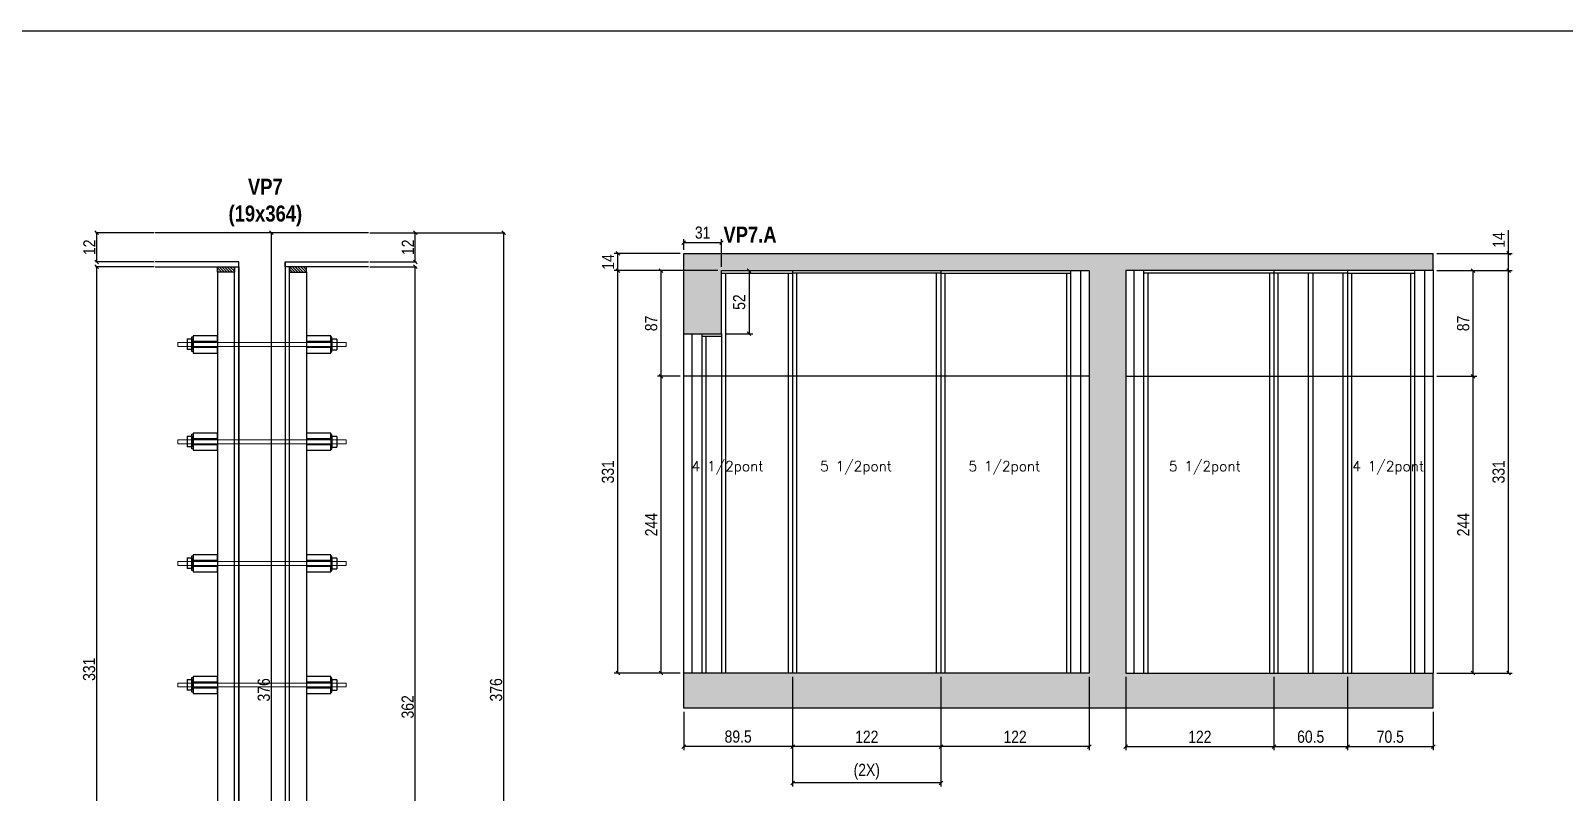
# Model space of a CAD drawing. Extents: x 142292 to 147556, y 149363 to 152785.
# Drawn here: x 144400 to 145662, y 149983 to 150609 of the extents above; entities that cross this region are included whole.
import ezdxf

# ---------------------------------------------------------------- set-up
doc = ezdxf.new("R2010")
doc.units = 0
doc.layers.get('0').update_dxf_attribs({"linetype": 'CONTINUOUS'})
doc.layers.get('DEFPOINTS').update_dxf_attribs({"linetype": 'CONTINUOUS'})
for name, color, linetype in [('1HACHURA MADEIRAS', 1, 'CONTINUOUS'), ('COTA', 241, 'CONTINUOUS'), ('NOMENCLATURA', 7, 'CONTINUOUS'), ('Painéis', 200, 'CONTINUOUS'), ('PONTALETE', 7, 'CONTINUOUS'), ('presilha', 1, 'CONTINUOUS'), ('SARR_2.2x7', 40, 'CONTINUOUS'), ('SARR_3.5x7', 81, 'CONTINUOUS'), ('VIGAS', 3, 'CONTINUOUS')]:
    doc.layers.add(name, color=color, linetype=linetype)
doc.layers.add('CONCRETO', color=251, linetype='CONTINUOUS', lineweight=25)
doc.layers.add('SCO-___-LAJ', color=2, linetype='CONTINUOUS', lineweight=0)
doc.styles.add('COTA TECNICA', font='techl___.ttf', dxfattribs={"height": 10})
doc.styles.add('COTA TECNICA 2X', font='techl___.ttf', dxfattribs={"height": 10})
doc.styles.get("Standard").update_dxf_attribs({"font": 'ROMANS.SHX'})
doc.styles.add('TECNICA', font='techb___.ttf', dxfattribs={"height": 10})
doc.dimstyles.new('PAINEL', dxfattribs={"dimtxt": 10, "dimasz": 3, "dimexe": 3, "dimexo": 3, "dimgap": 3, "dimtad": 1, "dimdec": 1, "dimzin": 12, "dimdsep": 46, "dimtxsty": 'COTA TECNICA', "dimblk1": 'OBLIQUE', "dimblk2": 'OBLIQUE', "dimsah": 1, "dimcen": 0.9, "dimclrd": 4, "dimclre": 4, "dimclrt": 240, "dimadec": 1, "dimazin": 3, "dimtfac": 1, "dimtdec": 1, "dimtmove": 0, "dimatfit": 3, "dimfxl": 1, "dimtolj": 1, "dimtzin": 12, "dimarcsym": 0})
doc.dimstyles.new('SECAO', dxfattribs={"dimscale": 0.333333, "dimtxt": 5, "dimasz": 9, "dimexe": 3, "dimexo": 3, "dimgap": 3, "dimtad": 1, "dimdec": 1, "dimlfac": 0.5, "dimzin": 12, "dimdsep": 46, "dimtxsty": 'COTA TECNICA 2X', "dimblk1": 'OBLIQUE', "dimblk2": 'OBLIQUE', "dimsah": 1, "dimcen": 0.9, "dimclrd": 4, "dimclre": 4, "dimclrt": 240, "dimadec": 1, "dimazin": 3, "dimtfac": 1, "dimtdec": 1, "dimtmove": 0, "dimatfit": 3, "dimfxl": 1, "dimtolj": 1, "dimtzin": 12, "dimarcsym": 0})

# ---------------------------------------------------------------- blocks, each defined once
blk = doc.blocks.new('_Oblique')
at = {"color": 0, "linetype": 'ByBlock', "lineweight": -2}
blk.add_line((-0.5, -0.5), (0.5, 0.5), dxfattribs=at)
blk = doc.blocks.new('*D909')
at = {"layer": 'COTA', "color": 4, "linetype": 'ByBlock', "lineweight": -2, "transparency": 16777216}
for p, q in [((144934.6, 150325.2), (144915.9, 150325.2)), ((144918.9, 150081.2), (144918.9, 150325.2)), ((144934.6, 150081.2), (144915.9, 150081.2))]:
    blk.add_line(p, q, dxfattribs=at)
at = {"layer": 'DEFPOINTS', "color": 0, "linetype": 'ByBlock', "transparency": 16777216}
for p in [(144918.9, 150325.2), (144937.6, 150325.2), (144937.6, 150081.2)]:
    blk.add_point(p, dxfattribs=at)
at = {"layer": 'COTA', "color": 4, "linetype": 'ByBlock', "lineweight": -2, "transparency": 16777216, "xscale": 3, "yscale": 3, "zscale": 3}
for p, rotation in [((144918.9, 150325.2), 90), ((144918.9, 150081.2), 270)]:
    blk.add_blockref('_Oblique', p, dxfattribs=dict(at, rotation=rotation))
at = {"layer": 'COTA', "color": 240, "linetype": 'ByBlock', "transparency": 16777216, "insert": (144910.8, 150203.2), "char_height": 10, "attachment_point": 5, "rotation": 90, "style": 'COTA TECNICA'}
blk.add_mtext('\\A1;244', dxfattribs=at)
blk = doc.blocks.new('*D910')
at = {"layer": 'COTA', "color": 4, "linetype": 'ByBlock', "lineweight": -2, "transparency": 16777216}
for p, q in [((144965.6, 150412.2), (144915.9, 150412.2)), ((144918.9, 150325.2), (144918.9, 150412.2)), ((144934.6, 150325.2), (144915.9, 150325.2))]:
    blk.add_line(p, q, dxfattribs=at)
at = {"layer": 'DEFPOINTS', "color": 0, "linetype": 'ByBlock', "transparency": 16777216}
for p in [(144918.9, 150412.2), (144968.6, 150412.2), (144937.6, 150325.2)]:
    blk.add_point(p, dxfattribs=at)
at = {"layer": 'COTA', "color": 4, "linetype": 'ByBlock', "lineweight": -2, "transparency": 16777216, "xscale": 3, "yscale": 3, "zscale": 3}
for p, rotation in [((144918.9, 150412.2), 90), ((144918.9, 150325.2), 270)]:
    blk.add_blockref('_Oblique', p, dxfattribs=dict(at, rotation=rotation))
at = {"layer": 'COTA', "color": 240, "linetype": 'ByBlock', "transparency": 16777216, "insert": (144910.8, 150368.7), "char_height": 10, "attachment_point": 5, "rotation": 90, "style": 'COTA TECNICA'}
blk.add_mtext('\\A1;87', dxfattribs=at)
blk = doc.blocks.new('*D903')
at = {"layer": 'COTA', "color": 4, "linetype": 'ByBlock', "lineweight": -2, "transparency": 16777216}
for p, q in [((144934.6, 150426.2), (144880.4, 150426.2)), ((144883.4, 150412.2), (144883.4, 150426.2)), ((144965.6, 150412.2), (144880.4, 150412.2))]:
    blk.add_line(p, q, dxfattribs=at)
at = {"layer": 'DEFPOINTS', "color": 0, "linetype": 'ByBlock', "transparency": 16777216}
for p in [(144883.4, 150426.2), (144937.6, 150426.2), (144968.6, 150412.2)]:
    blk.add_point(p, dxfattribs=at)
at = {"layer": 'COTA', "color": 4, "linetype": 'ByBlock', "lineweight": -2, "transparency": 16777216, "xscale": 3, "yscale": 3, "zscale": 3}
for p, rotation in [((144883.4, 150426.2), 90), ((144883.4, 150412.2), 270)]:
    blk.add_blockref('_Oblique', p, dxfattribs=dict(at, rotation=rotation))
at = {"layer": 'COTA', "color": 240, "linetype": 'ByBlock', "transparency": 16777216, "insert": (144875.3, 150419.2), "char_height": 10, "attachment_point": 5, "rotation": 90, "style": 'COTA TECNICA'}
blk.add_mtext('\\A1;14', dxfattribs=at)
blk = doc.blocks.new('*D911')
at = {"layer": 'COTA', "color": 4, "linetype": 'ByBlock', "lineweight": -2, "transparency": 16777216}
for p, q in [((144965.6, 150412.2), (144880.4, 150412.2)), ((144883.4, 150081.2), (144883.4, 150412.2)), ((144934.6, 150081.2), (144880.4, 150081.2))]:
    blk.add_line(p, q, dxfattribs=at)
at = {"layer": 'DEFPOINTS', "color": 0, "linetype": 'ByBlock', "transparency": 16777216}
for p in [(144883.4, 150412.2), (144968.6, 150412.2), (144937.6, 150081.2)]:
    blk.add_point(p, dxfattribs=at)
at = {"layer": 'COTA', "color": 4, "linetype": 'ByBlock', "lineweight": -2, "transparency": 16777216, "xscale": 3, "yscale": 3, "zscale": 3}
for p, rotation in [((144883.4, 150412.2), 90), ((144883.4, 150081.2), 270)]:
    blk.add_blockref('_Oblique', p, dxfattribs=dict(at, rotation=rotation))
at = {"layer": 'COTA', "color": 240, "linetype": 'ByBlock', "transparency": 16777216, "insert": (144875.2, 150246.7), "char_height": 10, "attachment_point": 5, "rotation": 90, "style": 'COTA TECNICA'}
blk.add_mtext('\\A1;331', dxfattribs=at)
blk = doc.blocks.new('*D912')
at = {"layer": 'COTA', "color": 4, "linetype": 'ByBlock', "lineweight": -2, "transparency": 16777216}
for p, q in [((145149.1, 150078.2), (145149.1, 150017.7)), ((145271.1, 150078.2), (145271.1, 150017.7)), ((145271.1, 150020.7), (145149.1, 150020.7))]:
    blk.add_line(p, q, dxfattribs=at)
at = {"layer": 'DEFPOINTS', "color": 0, "linetype": 'ByBlock', "transparency": 16777216}
for p in [(145149.1, 150081.2), (145271.1, 150081.2), (145149.1, 150020.7)]:
    blk.add_point(p, dxfattribs=at)
at = {"layer": 'COTA', "color": 4, "linetype": 'ByBlock', "lineweight": -2, "transparency": 16777216, "xscale": 3, "yscale": 3, "zscale": 3, "rotation": 180}
blk.add_blockref('_Oblique', (145149.1, 150020.7), dxfattribs=at)
at = {"layer": 'COTA', "color": 4, "linetype": 'ByBlock', "lineweight": -2, "transparency": 16777216, "xscale": 3, "yscale": 3, "zscale": 3}
blk.add_blockref('_Oblique', (145271.1, 150020.7), dxfattribs=at)
at = {"layer": 'COTA', "color": 240, "linetype": 'ByBlock', "transparency": 16777216, "insert": (145210.1, 150028.8), "char_height": 10, "attachment_point": 5, "style": 'COTA TECNICA'}
blk.add_mtext('\\A1;122', dxfattribs=at)
blk = doc.blocks.new('*D913')
at = {"layer": 'COTA', "color": 4, "linetype": 'ByBlock', "lineweight": -2, "transparency": 16777216}
for p, q in [((145027.1, 150078.2), (145027.1, 150017.7)), ((145149.1, 150078.2), (145149.1, 150017.7)), ((145149.1, 150020.7), (145027.1, 150020.7))]:
    blk.add_line(p, q, dxfattribs=at)
at = {"layer": 'DEFPOINTS', "color": 0, "linetype": 'ByBlock', "transparency": 16777216}
for p in [(145027.1, 150081.2), (145149.1, 150081.2), (145027.1, 150020.7)]:
    blk.add_point(p, dxfattribs=at)
at = {"layer": 'COTA', "color": 4, "linetype": 'ByBlock', "lineweight": -2, "transparency": 16777216, "xscale": 3, "yscale": 3, "zscale": 3, "rotation": 180}
blk.add_blockref('_Oblique', (145027.1, 150020.7), dxfattribs=at)
at = {"layer": 'COTA', "color": 4, "linetype": 'ByBlock', "lineweight": -2, "transparency": 16777216, "xscale": 3, "yscale": 3, "zscale": 3}
blk.add_blockref('_Oblique', (145149.1, 150020.7), dxfattribs=at)
at = {"layer": 'COTA', "color": 240, "linetype": 'ByBlock', "transparency": 16777216, "insert": (145088.1, 150028.8), "char_height": 10, "attachment_point": 5, "style": 'COTA TECNICA'}
blk.add_mtext('\\A1;122', dxfattribs=at)
blk = doc.blocks.new('*D914')
at = {"layer": 'COTA', "color": 4, "linetype": 'ByBlock', "lineweight": -2, "transparency": 16777216}
for p, q in [((145027.1, 150078.2), (145027.1, 150017.7)), ((144937.6, 150049.2), (144937.6, 150017.7)), ((145027.1, 150020.7), (144937.6, 150020.7))]:
    blk.add_line(p, q, dxfattribs=at)
at = {"layer": 'DEFPOINTS', "color": 0, "linetype": 'ByBlock', "transparency": 16777216}
for p in [(145027.1, 150081.2), (144937.6, 150052.2), (144937.6, 150020.7)]:
    blk.add_point(p, dxfattribs=at)
at = {"layer": 'COTA', "color": 4, "linetype": 'ByBlock', "lineweight": -2, "transparency": 16777216, "xscale": 3, "yscale": 3, "zscale": 3, "rotation": 180}
blk.add_blockref('_Oblique', (144937.6, 150020.7), dxfattribs=at)
at = {"layer": 'COTA', "color": 4, "linetype": 'ByBlock', "lineweight": -2, "transparency": 16777216, "xscale": 3, "yscale": 3, "zscale": 3}
blk.add_blockref('_Oblique', (145027.1, 150020.7), dxfattribs=at)
at = {"layer": 'COTA', "color": 240, "linetype": 'ByBlock', "transparency": 16777216, "insert": (144982.3, 150028.9), "char_height": 10, "attachment_point": 5, "style": 'COTA TECNICA'}
blk.add_mtext('\\A1;89.5', dxfattribs=at)
blk = doc.blocks.new('*D915')
at = {"layer": 'COTA', "color": 4, "linetype": 'ByBlock', "lineweight": -2, "transparency": 16777216}
for p, q in [((145027.1, 150078.2), (145027.1, 149987.9)), ((145149.1, 150078.2), (145149.1, 149987.9)), ((145149.1, 149990.9), (145027.1, 149990.9))]:
    blk.add_line(p, q, dxfattribs=at)
at = {"layer": 'DEFPOINTS', "color": 0, "linetype": 'ByBlock', "transparency": 16777216}
for p in [(145027.1, 150081.2), (145149.1, 150081.2), (145027.1, 149990.9)]:
    blk.add_point(p, dxfattribs=at)
at = {"layer": 'COTA', "color": 4, "linetype": 'ByBlock', "lineweight": -2, "transparency": 16777216, "xscale": 3, "yscale": 3, "zscale": 3, "rotation": 180}
blk.add_blockref('_Oblique', (145027.1, 149990.9), dxfattribs=at)
at = {"layer": 'COTA', "color": 4, "linetype": 'ByBlock', "lineweight": -2, "transparency": 16777216, "xscale": 3, "yscale": 3, "zscale": 3}
blk.add_blockref('_Oblique', (145149.1, 149990.9), dxfattribs=at)
at = {"layer": 'COTA', "color": 240, "linetype": 'ByBlock', "transparency": 16777216, "insert": (145088.1, 150000.1), "char_height": 10, "attachment_point": 5, "style": 'COTA TECNICA'}
blk.add_mtext('\\A1;(2X)', dxfattribs=at)
blk = doc.blocks.new('*D916')
at = {"layer": 'COTA', "color": 4, "linetype": 'ByBlock', "lineweight": -2, "transparency": 16777216}
for p, q in [((144971.6, 150412.2), (144994.3, 150412.2)), ((144991.3, 150412.2), (144991.3, 150360.2)), ((144971.6, 150360.2), (144994.3, 150360.2))]:
    blk.add_line(p, q, dxfattribs=at)
at = {"layer": 'DEFPOINTS', "color": 0, "linetype": 'ByBlock', "transparency": 16777216}
for p in [(144968.6, 150412.2), (144968.6, 150360.2), (144991.3, 150360.2)]:
    blk.add_point(p, dxfattribs=at)
at = {"layer": 'COTA', "color": 4, "linetype": 'ByBlock', "lineweight": -2, "transparency": 16777216, "xscale": 3, "yscale": 3, "zscale": 3}
for p, rotation in [((144991.3, 150412.2), 90), ((144991.3, 150360.2), 270)]:
    blk.add_blockref('_Oblique', p, dxfattribs=dict(at, rotation=rotation))
at = {"layer": 'COTA', "color": 240, "linetype": 'ByBlock', "transparency": 16777216, "insert": (144983.2, 150386.2), "char_height": 10, "attachment_point": 5, "rotation": 90, "style": 'COTA TECNICA'}
blk.add_mtext('\\A1;52', dxfattribs=at)
blk = doc.blocks.new('*D917')
at = {"layer": 'COTA', "color": 4, "linetype": 'ByBlock', "lineweight": -2, "transparency": 16777216}
for p, q in [((144937.6, 150429.2), (144937.6, 150438)), ((144968.6, 150435), (144937.6, 150435)), ((144968.6, 150415.2), (144968.6, 150438))]:
    blk.add_line(p, q, dxfattribs=at)
at = {"layer": 'DEFPOINTS', "color": 0, "linetype": 'ByBlock', "transparency": 16777216}
for p in [(144937.6, 150435), (144937.6, 150426.2), (144968.6, 150412.2)]:
    blk.add_point(p, dxfattribs=at)
at = {"layer": 'COTA', "color": 4, "linetype": 'ByBlock', "lineweight": -2, "transparency": 16777216, "xscale": 3, "yscale": 3, "zscale": 3, "rotation": 180}
blk.add_blockref('_Oblique', (144937.6, 150435), dxfattribs=at)
at = {"layer": 'COTA', "color": 4, "linetype": 'ByBlock', "lineweight": -2, "transparency": 16777216, "xscale": 3, "yscale": 3, "zscale": 3}
blk.add_blockref('_Oblique', (144968.6, 150435), dxfattribs=at)
at = {"layer": 'COTA', "color": 240, "linetype": 'ByBlock', "transparency": 16777216, "insert": (144953.1, 150443.3), "char_height": 10, "attachment_point": 5, "style": 'COTA TECNICA'}
blk.add_mtext('\\A1;31', dxfattribs=at)
blk = doc.blocks.new('*D918')
at = {"layer": 'COTA', "color": 4, "linetype": 'ByBlock', "lineweight": -2, "transparency": 16777216}
for p, q in [((145557.1, 150412.2), (145619.1, 150412.2)), ((145616.1, 150081.2), (145616.1, 150412.2)), ((145557.1, 150081.2), (145619.1, 150081.2))]:
    blk.add_line(p, q, dxfattribs=at)
at = {"layer": 'DEFPOINTS', "color": 0, "linetype": 'ByBlock', "transparency": 16777216}
for p in [(145554.1, 150412.2), (145616.1, 150412.2), (145554.1, 150081.2)]:
    blk.add_point(p, dxfattribs=at)
at = {"layer": 'COTA', "color": 4, "linetype": 'ByBlock', "lineweight": -2, "transparency": 16777216, "xscale": 3, "yscale": 3, "zscale": 3}
for p, rotation in [((145616.1, 150412.2), 90), ((145616.1, 150081.2), 270)]:
    blk.add_blockref('_Oblique', p, dxfattribs=dict(at, rotation=rotation))
at = {"layer": 'COTA', "color": 240, "linetype": 'ByBlock', "transparency": 16777216, "insert": (145607.9, 150246.7), "char_height": 10, "attachment_point": 5, "rotation": 90, "style": 'COTA TECNICA'}
blk.add_mtext('\\A1;331', dxfattribs=at)
blk = doc.blocks.new('*D919')
at = {"layer": 'COTA', "color": 4, "linetype": 'ByBlock', "lineweight": -2, "transparency": 16777216}
for p, q in [((145557.1, 150325.2), (145589.9, 150325.2)), ((145586.9, 150081.2), (145586.9, 150325.2)), ((145557.1, 150081.2), (145589.9, 150081.2))]:
    blk.add_line(p, q, dxfattribs=at)
at = {"layer": 'DEFPOINTS', "color": 0, "linetype": 'ByBlock', "transparency": 16777216}
for p in [(145554.1, 150325.2), (145586.9, 150325.2), (145554.1, 150081.2)]:
    blk.add_point(p, dxfattribs=at)
at = {"layer": 'COTA', "color": 4, "linetype": 'ByBlock', "lineweight": -2, "transparency": 16777216, "xscale": 3, "yscale": 3, "zscale": 3}
for p, rotation in [((145586.9, 150325.2), 90), ((145586.9, 150081.2), 270)]:
    blk.add_blockref('_Oblique', p, dxfattribs=dict(at, rotation=rotation))
at = {"layer": 'COTA', "color": 240, "linetype": 'ByBlock', "transparency": 16777216, "insert": (145578.8, 150203.2), "char_height": 10, "attachment_point": 5, "rotation": 90, "style": 'COTA TECNICA'}
blk.add_mtext('\\A1;244', dxfattribs=at)
blk = doc.blocks.new('*D920')
at = {"layer": 'COTA', "color": 4, "linetype": 'ByBlock', "lineweight": -2, "transparency": 16777216}
for p, q in [((145557.1, 150412.2), (145589.9, 150412.2)), ((145586.9, 150325.2), (145586.9, 150412.2)), ((145557.1, 150325.2), (145589.9, 150325.2))]:
    blk.add_line(p, q, dxfattribs=at)
at = {"layer": 'DEFPOINTS', "color": 0, "linetype": 'ByBlock', "transparency": 16777216}
for p in [(145554.1, 150412.2), (145586.9, 150412.2), (145554.1, 150325.2)]:
    blk.add_point(p, dxfattribs=at)
at = {"layer": 'COTA', "color": 4, "linetype": 'ByBlock', "lineweight": -2, "transparency": 16777216, "xscale": 3, "yscale": 3, "zscale": 3}
for p, rotation in [((145586.9, 150412.2), 90), ((145586.9, 150325.2), 270)]:
    blk.add_blockref('_Oblique', p, dxfattribs=dict(at, rotation=rotation))
at = {"layer": 'COTA', "color": 240, "linetype": 'ByBlock', "transparency": 16777216, "insert": (145578.8, 150368.7), "char_height": 10, "attachment_point": 5, "rotation": 90, "style": 'COTA TECNICA'}
blk.add_mtext('\\A1;87', dxfattribs=at)
blk = doc.blocks.new('*D921')
at = {"layer": 'COTA', "color": 4, "linetype": 'ByBlock', "lineweight": -2, "transparency": 16777216}
for p, q in [((145616.1, 150426.2), (145616.1, 150445.3)), ((145557.1, 150426.2), (145619.1, 150426.2)), ((145616.1, 150412.2), (145616.1, 150426.2)), ((145557.1, 150412.2), (145619.1, 150412.2))]:
    blk.add_line(p, q, dxfattribs=at)
at = {"layer": 'DEFPOINTS', "color": 0, "linetype": 'ByBlock', "transparency": 16777216}
for p in [(145554.1, 150426.2), (145616.1, 150426.2), (145554.1, 150412.2)]:
    blk.add_point(p, dxfattribs=at)
at = {"layer": 'COTA', "color": 4, "linetype": 'ByBlock', "lineweight": -2, "transparency": 16777216, "xscale": 3, "yscale": 3, "zscale": 3}
for p, rotation in [((145616.1, 150426.2), 90), ((145616.1, 150412.2), 270)]:
    blk.add_blockref('_Oblique', p, dxfattribs=dict(at, rotation=rotation))
at = {"layer": 'COTA', "color": 240, "linetype": 'ByBlock', "transparency": 16777216, "insert": (145608, 150437.3), "char_height": 10, "attachment_point": 5, "rotation": 90, "style": 'COTA TECNICA'}
blk.add_mtext('\\A1;14', dxfattribs=at)
blk = doc.blocks.new('*D922')
at = {"layer": 'COTA', "color": 4, "linetype": 'ByBlock', "lineweight": -2, "transparency": 16777216}
for p, q in [((145301.1, 150078.2), (145301.1, 150017.7)), ((145423.1, 150078.2), (145423.1, 150017.7)), ((145301.1, 150020.7), (145423.1, 150020.7))]:
    blk.add_line(p, q, dxfattribs=at)
at = {"layer": 'DEFPOINTS', "color": 0, "linetype": 'ByBlock', "transparency": 16777216}
for p in [(145301.1, 150081.2), (145423.1, 150081.2), (145423.1, 150020.7)]:
    blk.add_point(p, dxfattribs=at)
at = {"layer": 'COTA', "color": 4, "linetype": 'ByBlock', "lineweight": -2, "transparency": 16777216, "xscale": 3, "yscale": 3, "zscale": 3, "rotation": 180}
blk.add_blockref('_Oblique', (145301.1, 150020.7), dxfattribs=at)
at = {"layer": 'COTA', "color": 4, "linetype": 'ByBlock', "lineweight": -2, "transparency": 16777216, "xscale": 3, "yscale": 3, "zscale": 3}
blk.add_blockref('_Oblique', (145423.1, 150020.7), dxfattribs=at)
at = {"layer": 'COTA', "color": 240, "linetype": 'ByBlock', "transparency": 16777216, "insert": (145362.1, 150028.8), "char_height": 10, "attachment_point": 5, "style": 'COTA TECNICA'}
blk.add_mtext('\\A1;122', dxfattribs=at)
blk = doc.blocks.new('*D923')
at = {"layer": 'COTA', "color": 4, "linetype": 'ByBlock', "lineweight": -2, "transparency": 16777216}
for p, q in [((145423.1, 150078.2), (145423.1, 150017.7)), ((145483.6, 150078.2), (145483.6, 150017.7)), ((145423.1, 150020.7), (145483.6, 150020.7))]:
    blk.add_line(p, q, dxfattribs=at)
at = {"layer": 'DEFPOINTS', "color": 0, "linetype": 'ByBlock', "transparency": 16777216}
for p in [(145423.1, 150081.2), (145483.6, 150081.2), (145483.6, 150020.7)]:
    blk.add_point(p, dxfattribs=at)
at = {"layer": 'COTA', "color": 4, "linetype": 'ByBlock', "lineweight": -2, "transparency": 16777216, "xscale": 3, "yscale": 3, "zscale": 3, "rotation": 180}
blk.add_blockref('_Oblique', (145423.1, 150020.7), dxfattribs=at)
at = {"layer": 'COTA', "color": 4, "linetype": 'ByBlock', "lineweight": -2, "transparency": 16777216, "xscale": 3, "yscale": 3, "zscale": 3}
blk.add_blockref('_Oblique', (145483.6, 150020.7), dxfattribs=at)
at = {"layer": 'COTA', "color": 240, "linetype": 'ByBlock', "transparency": 16777216, "insert": (145453.3, 150028.8), "char_height": 10, "attachment_point": 5, "style": 'COTA TECNICA'}
blk.add_mtext('\\A1;60.5', dxfattribs=at)
blk = doc.blocks.new('*D924')
at = {"layer": 'COTA', "color": 4, "linetype": 'ByBlock', "lineweight": -2, "transparency": 16777216}
for p, q in [((145483.6, 150078.2), (145483.6, 150017.7)), ((145554.1, 150049.2), (145554.1, 150017.7)), ((145483.6, 150020.7), (145554.1, 150020.7))]:
    blk.add_line(p, q, dxfattribs=at)
at = {"layer": 'DEFPOINTS', "color": 0, "linetype": 'ByBlock', "transparency": 16777216}
for p in [(145483.6, 150081.2), (145554.1, 150052.2), (145554.1, 150020.7)]:
    blk.add_point(p, dxfattribs=at)
at = {"layer": 'COTA', "color": 4, "linetype": 'ByBlock', "lineweight": -2, "transparency": 16777216, "xscale": 3, "yscale": 3, "zscale": 3, "rotation": 180}
blk.add_blockref('_Oblique', (145483.6, 150020.7), dxfattribs=at)
at = {"layer": 'COTA', "color": 4, "linetype": 'ByBlock', "lineweight": -2, "transparency": 16777216, "xscale": 3, "yscale": 3, "zscale": 3}
blk.add_blockref('_Oblique', (145554.1, 150020.7), dxfattribs=at)
at = {"layer": 'COTA', "color": 240, "linetype": 'ByBlock', "transparency": 16777216, "insert": (145518.8, 150028.8), "char_height": 10, "attachment_point": 5, "style": 'COTA TECNICA'}
blk.add_mtext('\\A1;70.5', dxfattribs=at)
blk = doc.blocks.new('*D1004')
at = {"layer": 'COTA', "color": 4, "lineweight": -2, "transparency": 16777216}
for p, q in [((144679.2, 150415.3), (144717.7, 150415.3)), ((144716.7, 149691.4), (144716.7, 150415.3)), ((144648.1, 149691.4), (144717.7, 149691.4))]:
    blk.add_line(p, q, dxfattribs=at)
at = {"layer": 'DEFPOINTS', "color": 0, "transparency": 16777216}
for p in [(144678.2, 150415.3), (144716.7, 150415.3), (144647.1, 149691.4)]:
    blk.add_point(p, dxfattribs=at)
at = {"layer": 'COTA', "color": 4, "lineweight": -2, "transparency": 16777216, "xscale": 3, "yscale": 3, "zscale": 3}
for p, rotation in [((144716.7, 150415.3), 90), ((144716.7, 149691.4), 270)]:
    blk.add_blockref('_Oblique', p, dxfattribs=dict(at, rotation=rotation))
at = {"layer": 'COTA', "color": 240, "transparency": 16777216, "insert": (144710.5, 150053.4), "char_height": 10, "attachment_point": 5, "rotation": 90, "style": 'COTA TECNICA 2X'}
blk.add_mtext('\\A1;362', dxfattribs=at)
blk = doc.blocks.new('*D1005')
at = {"layer": 'COTA', "color": 4, "lineweight": -2, "transparency": 16777216}
for p, q in [((144679.2, 150443.3), (144717.7, 150443.3)), ((144716.7, 150419.3), (144716.7, 150443.3)), ((144679.2, 150419.3), (144717.7, 150419.3))]:
    blk.add_line(p, q, dxfattribs=at)
at = {"layer": 'DEFPOINTS', "color": 0, "transparency": 16777216}
for p in [(144678.2, 150443.3), (144716.7, 150443.3), (144678.2, 150419.3)]:
    blk.add_point(p, dxfattribs=at)
at = {"layer": 'COTA', "color": 4, "lineweight": -2, "transparency": 16777216, "xscale": 3, "yscale": 3, "zscale": 3}
for p, rotation in [((144716.7, 150443.3), 90), ((144716.7, 150419.3), 270)]:
    blk.add_blockref('_Oblique', p, dxfattribs=dict(at, rotation=rotation))
at = {"layer": 'COTA', "color": 240, "transparency": 16777216, "insert": (144710.6, 150431.3), "char_height": 10, "attachment_point": 5, "rotation": 90, "style": 'COTA TECNICA 2X'}
blk.add_mtext('\\A1;12', dxfattribs=at)
blk = doc.blocks.new('*D1006')
at = {"layer": 'COTA', "color": 4, "lineweight": -2, "transparency": 16777216}
for p, q in [((144501.8, 150415.3), (144453.7, 150415.3)), ((144454.7, 149753.3), (144454.7, 150415.3)), ((144540.5, 149753.3), (144453.7, 149753.3))]:
    blk.add_line(p, q, dxfattribs=at)
at = {"layer": 'DEFPOINTS', "color": 0, "transparency": 16777216}
for p in [(144454.7, 150415.3), (144502.8, 150415.3), (144541.5, 149753.3)]:
    blk.add_point(p, dxfattribs=at)
at = {"layer": 'COTA', "color": 4, "lineweight": -2, "transparency": 16777216, "xscale": 3, "yscale": 3, "zscale": 3}
for p, rotation in [((144454.7, 150415.3), 90), ((144454.7, 149753.3), 270)]:
    blk.add_blockref('_Oblique', p, dxfattribs=dict(at, rotation=rotation))
at = {"layer": 'COTA', "color": 240, "transparency": 16777216, "insert": (144448.4, 150084.3), "char_height": 10, "attachment_point": 5, "rotation": 90, "style": 'COTA TECNICA 2X'}
blk.add_mtext('\\A1;331', dxfattribs=at)
blk = doc.blocks.new('*D1007')
at = {"layer": 'COTA', "color": 4, "lineweight": -2, "transparency": 16777216}
for p, q in [((144501.8, 150443.3), (144453.7, 150443.3)), ((144454.7, 150419.3), (144454.7, 150443.3)), ((144501.8, 150419.3), (144453.7, 150419.3))]:
    blk.add_line(p, q, dxfattribs=at)
at = {"layer": 'DEFPOINTS', "color": 0, "transparency": 16777216}
for p in [(144454.7, 150443.3), (144502.8, 150443.3), (144502.8, 150419.3)]:
    blk.add_point(p, dxfattribs=at)
at = {"layer": 'COTA', "color": 4, "lineweight": -2, "transparency": 16777216, "xscale": 3, "yscale": 3, "zscale": 3}
for p, rotation in [((144454.7, 150443.3), 90), ((144454.7, 150419.3), 270)]:
    blk.add_blockref('_Oblique', p, dxfattribs=dict(at, rotation=rotation))
at = {"layer": 'COTA', "color": 240, "transparency": 16777216, "insert": (144448.6, 150431.3), "char_height": 10, "attachment_point": 5, "rotation": 90, "style": 'COTA TECNICA 2X'}
blk.add_mtext('\\A1;12', dxfattribs=at)
blk = doc.blocks.new('*D1003')
at = {"layer": 'DEFPOINTS', "color": 0, "transparency": 16777216}
for p in [(144598.3, 150443.3), (144609.5, 150443.3), (144609.5, 149691.4)]:
    blk.add_point(p, dxfattribs=at)
at = {"layer": 'VIGAS', "color": 4, "lineweight": -2, "transparency": 16777216}
for p, q in [((144608.5, 150443.3), (144597.3, 150443.3)), ((144598.3, 149691.4), (144598.3, 150443.3)), ((144608.5, 149691.4), (144597.3, 149691.4))]:
    blk.add_line(p, q, dxfattribs=at)
at = {"layer": 'VIGAS', "color": 4, "lineweight": -2, "transparency": 16777216, "xscale": 3, "yscale": 3, "zscale": 3}
for p, rotation in [((144598.3, 150443.3), 90), ((144598.3, 149691.4), 270)]:
    blk.add_blockref('_Oblique', p, dxfattribs=dict(at, rotation=rotation))
at = {"layer": 'VIGAS', "color": 240, "transparency": 16777216, "insert": (144592.1, 150067.4), "char_height": 10, "attachment_point": 5, "rotation": 90, "style": 'COTA TECNICA 2X'}
blk.add_mtext('\\A1;376', dxfattribs=at)
blk = doc.blocks.new('*D1008')
at = {"layer": 'COTA', "color": 4, "lineweight": -2, "transparency": 16777216}
for p, q in [((144679.2, 150443.3), (144790.4, 150443.3)), ((144789.4, 149691.4), (144789.4, 150443.3)), ((144648.1, 149691.4), (144790.4, 149691.4))]:
    blk.add_line(p, q, dxfattribs=at)
at = {"layer": 'DEFPOINTS', "color": 0, "transparency": 16777216}
for p in [(144678.2, 150443.3), (144789.4, 150443.3), (144647.1, 149691.4)]:
    blk.add_point(p, dxfattribs=at)
at = {"layer": 'COTA', "color": 4, "lineweight": -2, "transparency": 16777216, "xscale": 3, "yscale": 3, "zscale": 3}
for p, rotation in [((144789.4, 150443.3), 90), ((144789.4, 149691.4), 270)]:
    blk.add_blockref('_Oblique', p, dxfattribs=dict(at, rotation=rotation))
at = {"layer": 'COTA', "color": 240, "transparency": 16777216, "insert": (144783.2, 150067.4), "char_height": 10, "attachment_point": 5, "rotation": 90, "style": 'COTA TECNICA 2X'}
blk.add_mtext('\\A1;376', dxfattribs=at)

msp = doc.modelspace()

# ---------------------------------------------------------------- hatches: boundary and pattern name
at = {"layer": 'COTA', "linetype": 'ByBlock'}
h = msp.add_hatch(dxfattribs=at)
h.set_pattern_fill('AR-CONC', color=256, scale=0.03)
h.set_pattern_definition([(50, (12236.281, 121077.5), (5.46554007, -0.47817257), [0.5715, -6.2865]), (355, (12236.281, 121077.5), (-1.05730264, 5.73170536), [0.4572, -5.02921753]), (100.4514447, (12236.7363, 121077.46), (4.40823741, 5.25353256), [0.48570026, -5.34270734]), (46.1842, (12236.281, 121079.024), (8.13237123, -1.26126984), [0.85725, -9.42975]), (96.6355576, (12236.9585, 121078.919), (7.122124, 7.42278374), [0.7285507, -8.01406824]), (351.184151, (12236.281, 121079.024), (7.122124, 7.42278374), [0.685799, -7.54379196]), (21, (12237.043, 121078.643), (4.54843174, -3.06795595), [0.5715, -6.2865]), (326, (12237.043, 121078.643), (1.85406085, 5.52563898), [0.4572, -5.0292]), (71.451445, (12237.422, 121078.387), (6.40249258, 2.45768307), [0.48570026, -5.34269813]), (37.5, (12236.2808, 121077.4999), (0.092658098, 2.536651166), [0, -4.96824, 0, -5.1054, 0, -5.04825]), (7.5, (12236.2808, 121077.5), (2.004589875, 3.005417245), [0, -2.91084, 0, -4.85394, 0, -1.92405]), (327.5, (12234.5816, 121077.4999), (4.067717855, -0.17186232), [0, -1.905, 0, -5.9436, 0, -7.8867]), (317.5, (12233.8196, 121077.5), (4.44387544, 0.76279473), [0, -2.4765, 0, -3.94716, 0, -5.6007])])
h.paths.add_polyline_path([(145271.09, 150081.22), (144937.59, 150081.22), (144937.59, 150052.22), (145554.09, 150052.22), (145554.09, 150081.22), (145301.09, 150081.22), (145301.09, 150412.22), (145554.09, 150412.22), (145554.09, 150426.22), (144937.59, 150426.22), (144937.59, 150360.22), (144968.59, 150360.22), (144968.59, 150412.22), (145271.09, 150412.22)])
at = {"layer": 'SARR_2.2x7'}
h = msp.add_hatch(dxfattribs=at)
h.set_pattern_fill('ANSI31', color=256, scale=0.5, angle=90)
h.set_pattern_definition([(135, (177721.476, 26898.7779), (-1.122532015, -1.122532015), [])])
h.paths.add_polyline_path([(144567.94, 150415.35), (144567.94, 150410.95), (144553.94, 150410.95), (144553.94, 150415.35)])
h = msp.add_hatch(dxfattribs=at)
h.set_pattern_fill('ANSI31', color=256, scale=0.5, angle=90)
h.set_pattern_definition([(135, (177741.476, 26898.7779), (-1.122532015, -1.122532015), [])])
h.paths.add_polyline_path([(144613.14, 150415.35), (144613.14, 150410.95), (144627.14, 150410.95), (144627.14, 150415.35)])

# ---------------------------------------------------------------- linework, layer by layer
at = {"color": 30}
msp.add_line((142435.57, 150609.4), (146491.26, 150609.4), dxfattribs=at)
at = {"layer": '1HACHURA MADEIRAS', "elevation": 0}
for points in [[(144553.94, 150358.37), (144533.94, 150358.37), (144533.94, 150353.97), (144553.94, 150353.97)], [(144647.14, 150358.37), (144627.14, 150358.37), (144627.14, 150353.97), (144647.14, 150353.97)], [(144553.94, 150348.77), (144533.94, 150348.77), (144533.94, 150344.37), (144553.94, 150344.37)], [(144647.14, 150348.77), (144627.14, 150348.77), (144627.14, 150344.37), (144647.14, 150344.37)], [(144553.94, 150278.37), (144533.94, 150278.37), (144533.94, 150273.97), (144553.94, 150273.97)], [(144647.14, 150278.37), (144627.14, 150278.37), (144627.14, 150273.97), (144647.14, 150273.97)], [(144553.94, 150268.77), (144533.94, 150268.77), (144533.94, 150264.37), (144553.94, 150264.37)], [(144647.14, 150268.77), (144627.14, 150268.77), (144627.14, 150264.37), (144647.14, 150264.37)], [(144553.94, 150178.37), (144533.94, 150178.37), (144533.94, 150173.97), (144553.94, 150173.97)], [(144647.14, 150178.37), (144627.14, 150178.37), (144627.14, 150173.97), (144647.14, 150173.97)], [(144553.94, 150168.77), (144533.94, 150168.77), (144533.94, 150164.37), (144553.94, 150164.37)], [(144647.14, 150168.77), (144627.14, 150168.77), (144627.14, 150164.37), (144647.14, 150164.37)], [(144553.94, 150078.37), (144533.94, 150078.37), (144533.94, 150073.97), (144553.94, 150073.97)], [(144647.14, 150078.37), (144627.14, 150078.37), (144627.14, 150073.97), (144647.14, 150073.97)], [(144553.94, 150068.77), (144533.94, 150068.77), (144533.94, 150064.37), (144553.94, 150064.37)], [(144647.14, 150068.77), (144627.14, 150068.77), (144627.14, 150064.37), (144647.14, 150064.37)]]:
    msp.add_lwpolyline(points, close=True, dxfattribs=at)
at = {"layer": 'CONCRETO', "linetype": 'Continuous'}
for p, q in [((144502.84, 150443.35), (144678.24, 150443.35)), ((144571.54, 149753.3), (144571.54, 150419.35)), ((144609.54, 150419.35), (144609.54, 149691.41))]:
    msp.add_line(p, q, dxfattribs=at)
at = {"layer": 'COTA', "linetype": 'ByBlock'}
for p, q in [((144937.59, 150360.22), (144937.59, 150426.22)), ((144937.59, 150426.22), (145554.09, 150426.22)), ((145554.09, 150412.22), (145554.09, 150426.22)), ((144937.59, 150052.22), (144937.59, 150081.22)), ((145554.09, 150052.22), (145554.09, 150081.22)), ((145554.09, 150052.22), (144937.59, 150052.22))]:
    msp.add_line(p, q, dxfattribs=at)
at = {"layer": 'Painéis', "linetype": 'Continuous'}
for p, q in [((144968.59, 150412.22), (145271.09, 150412.22)), ((144968.59, 150360.22), (144968.59, 150412.22)), ((145027.09, 150412.22), (145027.09, 150081.22)), ((145149.09, 150412.22), (145149.09, 150081.22)), ((145271.09, 150412.22), (145271.09, 150081.22)), ((145554.09, 150412.22), (145301.09, 150412.22)), ((145301.09, 150412.22), (145301.09, 150081.22)), ((145423.09, 150412.22), (145423.09, 150081.22)), ((145483.59, 150412.22), (145483.59, 150081.22)), ((145554.09, 150412.22), (145554.09, 150081.22)), ((144937.59, 150081.22), (144937.59, 150360.22)), ((144937.59, 150360.22), (144968.59, 150360.22)), ((145271.09, 150325.22), (144937.59, 150325.22)), ((145301.09, 150325.22), (145554.09, 150325.22)), ((145271.09, 150081.22), (144937.59, 150081.22)), ((145301.09, 150081.22), (145554.09, 150081.22))]:
    msp.add_line(p, q, dxfattribs=at)
for points in [[(144502.84, 150415.35), (144571.54, 150415.35), (144571.54, 150419.35), (144502.84, 150419.35)], [(144678.24, 150415.35), (144609.54, 150415.35), (144609.54, 150419.35), (144678.24, 150419.35)]]:
    msp.add_lwpolyline(points, dxfattribs=at)
at = {"layer": 'Painéis', "linetype": 'Continuous', "elevation": 0}
for points in [[(144567.94, 149753.3), (144567.94, 150415.35), (144571.54, 150415.35), (144571.54, 149753.3)], [(144613.14, 149691.41), (144613.14, 150415.35), (144609.54, 150415.35), (144609.54, 149691.41)]]:
    msp.add_lwpolyline(points, close=True, dxfattribs=at)
at = {"layer": 'presilha'}
for p, q in [((144528.94, 150355.89, 0), (144532.94, 150355.89, 0)), ((144528.94, 150355.89, 0), (144528.94, 150347.22, 0)), ((144532.94, 150357.56, 0), (144533.94, 150357.56, 0)), ((144532.94, 150345.56, 0), (144532.94, 150357.56, 0)), ((144532.94, 150355.89, 0), (144532.94, 150347.22, 0)), ((144533.94, 150357.56, 0), (144533.94, 150345.56, 0)), ((144648.14, 150357.37), (144647.14, 150357.37)), ((144647.14, 150357.37), (144647.14, 150345.37)), ((144648.14, 150345.37), (144648.14, 150357.37)), ((144652.14, 150355.7), (144648.14, 150355.7)), ((144648.14, 150355.7), (144648.14, 150347.03)), ((144652.14, 150355.7), (144652.14, 150347.03)), ((144532.94, 150347.22, 0), (144528.94, 150347.22, 0)), ((144533.94, 150345.56, 0), (144532.94, 150345.56, 0)), ((144647.14, 150345.37), (144648.14, 150345.37)), ((144648.14, 150347.03), (144652.14, 150347.03)), ((144532.94, 150277.56, 0), (144533.94, 150277.56, 0)), ((144532.94, 150265.56, 0), (144532.94, 150277.56, 0)), ((144533.94, 150277.56, 0), (144533.94, 150265.56, 0)), ((144648.14, 150277.37), (144647.14, 150277.37)), ((144647.14, 150277.37), (144647.14, 150265.37)), ((144648.14, 150265.37), (144648.14, 150277.37)), ((144528.94, 150275.89, 0), (144532.94, 150275.89, 0)), ((144528.94, 150275.89, 0), (144528.94, 150267.22, 0)), ((144532.94, 150267.22, 0), (144528.94, 150267.22, 0)), ((144532.94, 150275.89, 0), (144532.94, 150267.22, 0)), ((144533.94, 150265.56, 0), (144532.94, 150265.56, 0)), ((144647.14, 150265.37), (144648.14, 150265.37)), ((144652.14, 150275.7), (144648.14, 150275.7)), ((144648.14, 150275.7), (144648.14, 150267.03)), ((144648.14, 150267.03), (144652.14, 150267.03)), ((144652.14, 150275.7), (144652.14, 150267.03)), ((144528.94, 150175.89, 0), (144532.94, 150175.89, 0)), ((144528.94, 150175.89, 0), (144528.94, 150167.22, 0)), ((144532.94, 150177.56, 0), (144533.94, 150177.56, 0)), ((144532.94, 150165.56, 0), (144532.94, 150177.56, 0)), ((144532.94, 150175.89, 0), (144532.94, 150167.22, 0)), ((144533.94, 150177.56, 0), (144533.94, 150165.56, 0)), ((144648.14, 150177.37), (144647.14, 150177.37)), ((144647.14, 150177.37), (144647.14, 150165.37)), ((144648.14, 150165.37), (144648.14, 150177.37)), ((144652.14, 150175.7), (144648.14, 150175.7)), ((144648.14, 150175.7), (144648.14, 150167.03)), ((144652.14, 150175.7), (144652.14, 150167.03)), ((144532.94, 150167.22, 0), (144528.94, 150167.22, 0)), ((144533.94, 150165.56, 0), (144532.94, 150165.56, 0)), ((144647.14, 150165.37), (144648.14, 150165.37)), ((144648.14, 150167.03), (144652.14, 150167.03)), ((144528.94, 150075.89, 0), (144532.94, 150075.89, 0)), ((144528.94, 150075.89, 0), (144528.94, 150067.22, 0)), ((144532.94, 150077.56, 0), (144533.94, 150077.56, 0)), ((144532.94, 150065.56, 0), (144532.94, 150077.56, 0)), ((144532.94, 150075.89, 0), (144532.94, 150067.22, 0)), ((144533.94, 150077.56, 0), (144533.94, 150065.56, 0)), ((144648.14, 150077.37), (144647.14, 150077.37)), ((144647.14, 150077.37), (144647.14, 150065.37)), ((144648.14, 150065.37), (144648.14, 150077.37)), ((144652.14, 150075.7), (144648.14, 150075.7)), ((144648.14, 150075.7), (144648.14, 150067.03)), ((144652.14, 150075.7), (144652.14, 150067.03)), ((144532.94, 150067.22, 0), (144528.94, 150067.22, 0)), ((144533.94, 150065.56, 0), (144532.94, 150065.56, 0)), ((144647.14, 150065.37), (144648.14, 150065.37)), ((144648.14, 150067.03), (144652.14, 150067.03))]:
    msp.add_line(p, q, dxfattribs=at)
at = {"layer": 'SARR_2.2x7', "ltscale": 50}
for p, q in [((144968.59, 150410.02), (145027.09, 150410.02)), ((145149.09, 150410.02), (145027.09, 150410.02)), ((145149.09, 150410.02), (145256.09, 150410.02)), ((145264.09, 150081.22), (145264.09, 150412.22)), ((145308.09, 150081.22), (145308.09, 150412.22)), ((145423.09, 150410.02), (145316.09, 150410.02)), ((145483.59, 150410.02), (145423.09, 150410.02)), ((145483.59, 150410.02), (145539.09, 150410.02)), ((145547.09, 150081.22), (145547.09, 150412.22)), ((144944.59, 150081.22), (144944.59, 150360.22)), ((144968.59, 150358.02), (144952.59, 150358.02))]:
    msp.add_line(p, q, dxfattribs=at)
at = {"layer": 'SARR_2.2x7'}
for points in [[(144553.94, 150415.35), (144567.94, 150415.35), (144567.94, 150410.95), (144553.94, 150410.95)], [(144627.14, 150415.35), (144613.14, 150415.35), (144613.14, 150410.95), (144627.14, 150410.95)]]:
    msp.add_lwpolyline(points, close=True, dxfattribs=at)
at = {"layer": 'SARR_3.5x7'}
for p, q in [((144972.09, 150081.22), (144972.09, 150410.02)), ((145023.59, 150081.22), (145023.59, 150410.02)), ((145030.59, 150081.22), (145030.59, 150410.02)), ((145145.59, 150081.22), (145145.59, 150410.02)), ((145152.59, 150081.22), (145152.59, 150410.02)), ((145252.59, 150081.22), (145252.59, 150410.02)), ((145256.09, 150081.22), (145256.09, 150412.22)), ((145316.09, 150081.22), (145316.09, 150412.22)), ((145319.59, 150081.22), (145319.59, 150410.02)), ((145419.59, 150081.22), (145419.59, 150410.02)), ((145426.59, 150081.22), (145426.59, 150410.02)), ((145451.58, 150081.22), (145451.58, 150410.02)), ((145455.08, 150410.02), (145455.08, 150081.22)), ((145480.09, 150081.22), (145480.09, 150410.02)), ((145487.09, 150081.22), (145487.09, 150410.02)), ((145535.59, 150081.22), (145535.59, 150410.02)), ((145539.09, 150081.22), (145539.09, 150412.22)), ((144952.59, 150081.22), (144952.59, 150360.22)), ((144956.09, 150081.22), (144956.09, 150358.02)), ((144968.59, 150360.22), (144968.59, 150081.22))]:
    msp.add_line(p, q, dxfattribs=at)
at = {"layer": 'SARR_3.5x7', "elevation": 0}
for points in [[(144567.94, 150410.95), (144553.94, 150410.95), (144553.94, 149753.3), (144567.94, 149753.3)], [(144613.14, 150410.95), (144627.14, 150410.95), (144627.14, 149691.41), (144613.14, 149691.41)]]:
    msp.add_lwpolyline(points, close=True, dxfattribs=at)
at = {"layer": 'SCO-___-LAJ', "color": 1, "elevation": 0}
for points in [[(144521.23, 150352.96), (144659.84, 150352.96), (144659.84, 150349.76), (144521.23, 150349.76)], [(144521.23, 150272.96), (144659.84, 150272.96), (144659.84, 150269.76), (144521.23, 150269.76)], [(144521.23, 150172.96), (144659.84, 150172.96), (144659.84, 150169.76), (144521.23, 150169.76)], [(144521.23, 150072.96), (144659.84, 150072.96), (144659.84, 150069.76), (144521.23, 150069.76)]]:
    msp.add_lwpolyline(points, close=True, dxfattribs=at)

# ---------------------------------------------------------------- texts
at = {"layer": 'NOMENCLATURA', "style": 'TECNICA'}
msp.add_text('VP7.A', height=13.2, dxfattribs=at).set_placement((144970.22, 150435.15))
at = {"layer": 'NOMENCLATURA', "insert": (144593.34, 150487.68, 0), "char_height": 13.2, "attachment_point": 2, "style": 'TECNICA'}
msp.add_mtext_dynamic_manual_height_columns('VP7\\P(19x364)', width=300.2766, gutter_width=1, heights=[0], dxfattribs=at)
at = {"layer": 'PONTALETE', "linetype": 'Continuous'}
for s, p in [('4 1/2pont', (144944.02, 150247.17)), ('5 1/2pont', (145049.77, 150247.17)), ('5 1/2pont', (145171.77, 150247.17)), ('5 1/2pont', (145336.66, 150247.17)), ('4 1/2pont', (145487.53, 150247.17))]:
    msp.add_text(s, height=8.25, dxfattribs=at).set_placement(p)

# ---------------------------------------------------------------- dimensions: what is measured, and where the dimension line sits
at = {"layer": 'COTA'}
for base, p1, p2, picture, middle in [((144454.65, 150443.35), (144502.84, 150419.35), (144502.84, 150443.35), '*D1007', (144448.59, 150431.35)), ((144789.39, 150443.35), (144647.14, 149691.41), (144678.24, 150443.35), '*D1008', (144783.17, 150067.38)), ((144716.69, 150443.35), (144678.24, 150419.35), (144678.24, 150443.35), '*D1005', (144710.63, 150431.35)), ((144454.65, 150415.35), (144541.45, 149753.3), (144502.84, 150415.35), '*D1006', (144448.43, 150084.32)), ((144716.69, 150415.35), (144647.14, 149691.41), (144678.24, 150415.35), '*D1004', (144710.47, 150053.38))]:
    dim = msp.add_linear_dim(base=base, p1=p1, p2=p2, angle=90, dimstyle='SECAO', dxfattribs=at)
    dim.commit()
    dim.dimension.update_dxf_attribs({"geometry": picture, "text_midpoint": middle})
at = {"layer": 'COTA', "linetype": 'ByBlock'}
for base, p1, p2, angle, picture, middle in [((144937.59, 150435.05), (144968.59, 150412.22), (144937.59, 150426.22), 180, '*D917', (144953.09, 150443.27)), ((145616.11, 150426.22), (145554.09, 150412.22), (145554.09, 150426.22), 90, '*D921', (145608.03, 150437.28)), ((144883.37, 150412.22), (144937.59, 150081.22), (144968.59, 150412.22), 90, '*D911', (144875.15, 150246.72)), ((144991.3, 150360.22), (144968.59, 150412.22), (144968.59, 150360.22), 90, '*D916', (144983.19, 150386.22)), ((145616.11, 150412.22), (145554.09, 150081.22), (145554.09, 150412.22), 90, '*D918', (145607.89, 150246.72)), ((144918.9, 150325.22), (144937.59, 150081.22), (144937.59, 150325.22), 90, '*D909', (144910.83, 150203.22)), ((145586.85, 150325.22), (145554.09, 150081.22), (145554.09, 150325.22), 90, '*D919', (145578.78, 150203.22)), ((145149.09, 150020.73), (145271.09, 150081.22), (145149.09, 150081.22), 180, '*D912', (145210.09, 150028.78))]:
    dim = msp.add_linear_dim(base=base, p1=p1, p2=p2, angle=angle, dimstyle='PAINEL', dxfattribs=at)
    dim.commit()
    dim.dimension.update_dxf_attribs({"geometry": picture, "text_midpoint": middle})
dim = msp.add_linear_dim(base=(144883.37, 150426.22), p1=(144968.59, 150412.22), p2=(144937.59, 150426.22), angle=90, dimstyle='PAINEL', override={"dimtmove": 1}, dxfattribs=at)
dim.commit()
dim.dimension.update_dxf_attribs({"geometry": '*D903', "text_midpoint": (144883.37, 150419.22), "dimtype": 160})
for base, p1, p2, angle, picture, middle in [((144918.9, 150412.22), (144937.59, 150325.22), (144968.59, 150412.22), 90, '*D910', (144910.8, 150368.72)), ((145586.85, 150412.22), (145554.09, 150325.22), (145554.09, 150412.22), 90, '*D920', (145578.76, 150368.72)), ((144937.59, 150020.73), (145027.09, 150081.22), (144937.59, 150052.22), 180, '*D914', (144982.34, 150028.87)), ((145027.09, 150020.73), (145149.09, 150081.22), (145027.09, 150081.22), 180, '*D913', (145088.09, 150028.78))]:
    dim = msp.add_linear_dim(base=base, p1=p1, p2=p2, angle=angle, dimstyle='PAINEL', override={"dimtmove": 1}, dxfattribs=at)
    dim.commit()
    dim.dimension.update_dxf_attribs({"geometry": picture, "text_midpoint": middle})
dim = msp.add_linear_dim(base=(145027.09, 149990.9), p1=(145149.09, 150081.22), p2=(145027.09, 150081.22), angle=180, text='(2X)', dimstyle='PAINEL', dxfattribs=at)
dim.commit()
dim.dimension.update_dxf_attribs({"geometry": '*D915', "text_midpoint": (145088.09, 150000.12)})
dim = msp.add_linear_dim(base=(145423.09, 150020.73), p1=(145301.09, 150081.22), p2=(145423.09, 150081.22), dimstyle='PAINEL', dxfattribs=at)
dim.commit()
dim.dimension.update_dxf_attribs({"geometry": '*D922', "text_midpoint": (145362.09, 150028.78)})
for base, p1, p2, picture, middle in [((145483.59, 150020.73), (145423.09, 150081.22), (145483.59, 150081.22), '*D923', (145453.34, 150028.84)), ((145554.09, 150020.73), (145483.59, 150081.22), (145554.09, 150052.22), '*D924', (145518.84, 150028.84))]:
    dim = msp.add_linear_dim(base=base, p1=p1, p2=p2, dimstyle='PAINEL', override={"dimtmove": 1}, dxfattribs=at)
    dim.commit()
    dim.dimension.update_dxf_attribs({"geometry": picture, "text_midpoint": middle})
at = {"layer": 'VIGAS'}
dim = msp.add_linear_dim(base=(144598.35, 150443.35), p1=(144609.54, 149691.41), p2=(144609.54, 150443.35), angle=90, dimstyle='SECAO', dxfattribs=at)
dim.commit()
dim.dimension.update_dxf_attribs({"geometry": '*D1003', "text_midpoint": (144592.13, 150067.38)})

doc.saveas('drawing.dxf')
